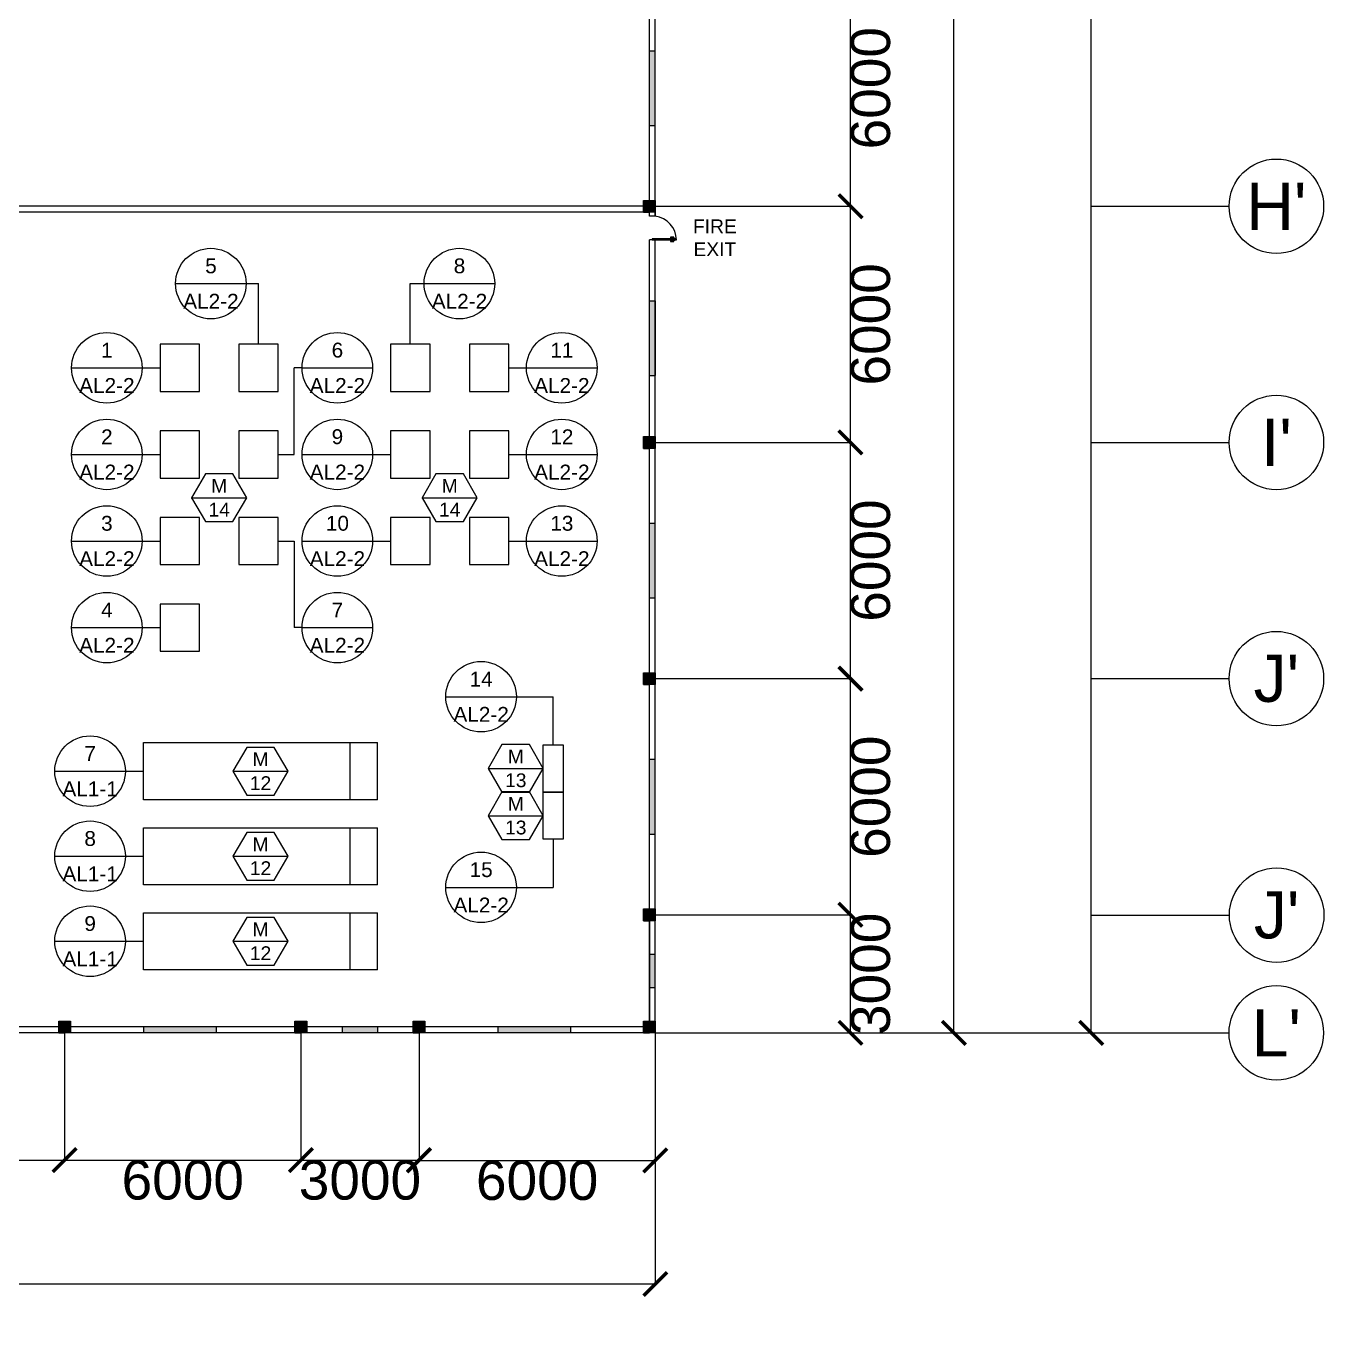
# Model space of a CAD drawing. Header units: millimetres. Extents: x 3339 to 2017737, y 4955 to 2748989.
# Drawn here: x 1651277 to 1684237, y 1231163 to 1264287 of the extents above; entities that cross this region are included whole.
import ezdxf

# ---------------------------------------------------------------- set-up
doc = ezdxf.new("R2010")
doc.units = ezdxf.units.MM
doc.header["$LTSCALE"] = 30
for name, color, linetype, lineweight in [('A-DETL-GENF', 92, 'Continuous', 13), ('A-DOOR', 31, 'Continuous', 13), ('MACHINE', 111, 'Continuous', 5)]:
    doc.layers.add(name, color=color, linetype=linetype, lineweight=lineweight)
for name, color, linetype in [('DIM LINES', 7, 'Continuous'), ('TEXT', 7, 'Continuous'), ('window', 92, 'Continuous')]:
    doc.layers.add(name, color=color, linetype=linetype)
doc.styles.get("Standard").update_dxf_attribs({"font": 'arial.ttf'})
doc.dimstyles.new('GREEN', dxfattribs={"dimtxt": 1000, "dimasz": 600, "dimexe": 0.18, "dimexo": 0.0625, "dimgap": 0.09, "dimtad": 2, "dimdec": 0, "dimzin": 0, "dimdsep": 46, "dimtxsty": 'Standard', "dimblk": 'ARCHTICK', "dimcen": 0.09, "dimclrd": 3, "dimclre": 3, "dimclrt": 2, "dimadec": 0, "dimazin": 0, "dimtfac": 1, "dimtdec": 0, "dimtofl": 0, "dimtmove": 0, "dimatfit": 3, "dimfxl": 1, "dimtolj": 1, "dimtzin": 0, "dimarcsym": 0})

# ---------------------------------------------------------------- blocks, each defined once
blk = doc.blocks.new('_ArchTick')
at = {"color": 0, "linetype": 'ByBlock', "const_width": 0.15}
blk.add_lwpolyline([(-0.5, -0.5), (0.5, 0.5)], dxfattribs=at)
blk = doc.blocks.new('*D864')
at = {"layer": 'Defpoints', "color": 0, "transparency": 16777216}
for p in [(1577256, 1238709), (1667256, 1238709), (1667256, 1232330)]:
    blk.add_point(p, dxfattribs=at)
at = {"layer": 'DIM LINES', "color": 3, "linetype": 'ByBlock', "lineweight": -2, "transparency": 16777216}
for p, q in [((1577256, 1238709), (1577256, 1232329)), ((1667256, 1238709), (1667256, 1232329)), ((1577256, 1232330), (1667256, 1232330))]:
    blk.add_line(p, q, dxfattribs=at)
at = {"layer": 'DIM LINES', "color": 3, "lineweight": -2, "transparency": 16777216, "xscale": 600, "yscale": 600, "zscale": 600, "rotation": 180}
blk.add_blockref('_ArchTick', (1577256, 1232330), dxfattribs=at)
at = {"layer": 'DIM LINES', "color": 3, "lineweight": -2, "transparency": 16777216, "xscale": 600, "yscale": 600, "zscale": 600}
blk.add_blockref('_ArchTick', (1667256, 1232330), dxfattribs=at)
at = {"layer": 'DIM LINES', "color": 2, "transparency": 16777216, "insert": (1622256, 1231819), "char_height": 1000, "attachment_point": 5}
blk.add_mtext('\\A1;90000', dxfattribs=at)
blk = doc.blocks.new('*D694')
at = {"layer": 'Defpoints', "color": 0, "transparency": 16777216}
for p in [(1646256, 1238709), (1652256, 1238709), (1652256, 1235479)]:
    blk.add_point(p, dxfattribs=at)
at = {"layer": 'DIM LINES', "color": 3, "linetype": 'ByBlock', "lineweight": -2, "transparency": 16777216}
for p, q in [((1646256, 1238709), (1646256, 1235478)), ((1652256, 1238709), (1652256, 1235478)), ((1646256, 1235479), (1652256, 1235479))]:
    blk.add_line(p, q, dxfattribs=at)
at = {"layer": 'DIM LINES', "color": 3, "lineweight": -2, "transparency": 16777216, "xscale": 600, "yscale": 600, "zscale": 600, "rotation": 180}
blk.add_blockref('_ArchTick', (1646256, 1235479), dxfattribs=at)
at = {"layer": 'DIM LINES', "color": 3, "lineweight": -2, "transparency": 16777216, "xscale": 600, "yscale": 600, "zscale": 600}
blk.add_blockref('_ArchTick', (1652256, 1235479), dxfattribs=at)
at = {"layer": 'DIM LINES', "color": 2, "transparency": 16777216, "insert": (1649256, 1234968), "char_height": 1000, "attachment_point": 5}
blk.add_mtext('\\A1;6000', dxfattribs=at)
blk = doc.blocks.new('*D695')
at = {"layer": 'Defpoints', "color": 0, "transparency": 16777216}
for p in [(1652256, 1238709), (1658256, 1238709), (1658256, 1235479)]:
    blk.add_point(p, dxfattribs=at)
at = {"layer": 'DIM LINES', "color": 3, "linetype": 'ByBlock', "lineweight": -2, "transparency": 16777216}
for p, q in [((1652256, 1238709), (1652256, 1235478)), ((1658256, 1238709), (1658256, 1235478)), ((1652256, 1235479), (1658256, 1235479))]:
    blk.add_line(p, q, dxfattribs=at)
at = {"layer": 'DIM LINES', "color": 3, "lineweight": -2, "transparency": 16777216, "xscale": 600, "yscale": 600, "zscale": 600, "rotation": 180}
blk.add_blockref('_ArchTick', (1652256, 1235479), dxfattribs=at)
at = {"layer": 'DIM LINES', "color": 3, "lineweight": -2, "transparency": 16777216, "xscale": 600, "yscale": 600, "zscale": 600}
blk.add_blockref('_ArchTick', (1658256, 1235479), dxfattribs=at)
at = {"layer": 'DIM LINES', "color": 2, "transparency": 16777216, "insert": (1655256, 1234968), "char_height": 1000, "attachment_point": 5}
blk.add_mtext('\\A1;6000', dxfattribs=at)
blk = doc.blocks.new('*D696')
at = {"layer": 'Defpoints', "color": 0, "transparency": 16777216}
for p in [(1658256, 1238709), (1661256, 1238709), (1661256, 1235478)]:
    blk.add_point(p, dxfattribs=at)
at = {"layer": 'DIM LINES', "color": 3, "linetype": 'ByBlock', "lineweight": -2, "transparency": 16777216}
for p, q in [((1658256, 1238709), (1658256, 1235478)), ((1661256, 1238709), (1661256, 1235478)), ((1658256, 1235478), (1661256, 1235478))]:
    blk.add_line(p, q, dxfattribs=at)
at = {"layer": 'DIM LINES', "color": 3, "lineweight": -2, "transparency": 16777216, "xscale": 600, "yscale": 600, "zscale": 600, "rotation": 180}
blk.add_blockref('_ArchTick', (1658256, 1235478), dxfattribs=at)
at = {"layer": 'DIM LINES', "color": 3, "lineweight": -2, "transparency": 16777216, "xscale": 600, "yscale": 600, "zscale": 600}
blk.add_blockref('_ArchTick', (1661256, 1235478), dxfattribs=at)
at = {"layer": 'DIM LINES', "color": 2, "transparency": 16777216, "insert": (1659756, 1234967), "char_height": 1000, "attachment_point": 5}
blk.add_mtext('\\A1;3000', dxfattribs=at)
blk = doc.blocks.new('*D866')
at = {"layer": 'Defpoints', "color": 0, "transparency": 16777216}
for p in [(1661256, 1238709), (1667256, 1238709), (1667256, 1235469)]:
    blk.add_point(p, dxfattribs=at)
at = {"layer": 'DIM LINES', "color": 3, "linetype": 'ByBlock', "lineweight": -2, "transparency": 16777216}
for p, q in [((1661256, 1238709), (1661256, 1235469)), ((1667256, 1238709), (1667256, 1235469)), ((1661256, 1235469), (1667256, 1235469))]:
    blk.add_line(p, q, dxfattribs=at)
at = {"layer": 'DIM LINES', "color": 3, "lineweight": -2, "transparency": 16777216, "xscale": 600, "yscale": 600, "zscale": 600, "rotation": 180}
blk.add_blockref('_ArchTick', (1661256, 1235469), dxfattribs=at)
at = {"layer": 'DIM LINES', "color": 3, "lineweight": -2, "transparency": 16777216, "xscale": 600, "yscale": 600, "zscale": 600}
blk.add_blockref('_ArchTick', (1667256, 1235469), dxfattribs=at)
at = {"layer": 'DIM LINES', "color": 2, "transparency": 16777216, "insert": (1664256, 1234959), "char_height": 1000, "attachment_point": 5}
blk.add_mtext('\\A1;6000', dxfattribs=at)
blk = doc.blocks.new('*D870')
at = {"layer": 'Defpoints', "color": 0, "transparency": 16777216}
for p in [(1634181, 1301709), (1674841, 1301709), (1667256, 1238709)]:
    blk.add_point(p, dxfattribs=at)
at = {"layer": 'DIM LINES', "color": 3, "linetype": 'ByBlock', "lineweight": -2, "transparency": 16777216}
for p, q in [((1634181, 1301709), (1674842, 1301709)), ((1674841, 1238709), (1674841, 1301709)), ((1667256, 1238709), (1674842, 1238709))]:
    blk.add_line(p, q, dxfattribs=at)
at = {"layer": 'DIM LINES', "color": 3, "lineweight": -2, "transparency": 16777216, "xscale": 600, "yscale": 600, "zscale": 600}
for p, rotation in [((1674841, 1301709), 90), ((1674841, 1238709), 270)]:
    blk.add_blockref('_ArchTick', p, dxfattribs=dict(at, rotation=rotation))
at = {"layer": 'DIM LINES', "color": 2, "transparency": 16777216, "insert": (1675352, 1270209), "char_height": 1000, "attachment_point": 5, "rotation": 90}
blk.add_mtext('\\A1;63000', dxfattribs=at)
blk = doc.blocks.new('*D708')
at = {"layer": 'Defpoints', "color": 0, "transparency": 16777216}
for p in [(1667256, 1308509), (1678330, 1308509), (1667256, 1238709)]:
    blk.add_point(p, dxfattribs=at)
at = {"layer": 'DIM LINES', "color": 3, "linetype": 'ByBlock', "lineweight": -2, "transparency": 16777216}
for p, q in [((1667256, 1308509), (1678330, 1308509)), ((1678330, 1238709), (1678330, 1308509)), ((1667256, 1238709), (1678330, 1238709))]:
    blk.add_line(p, q, dxfattribs=at)
at = {"layer": 'DIM LINES', "color": 3, "lineweight": -2, "transparency": 16777216, "xscale": 600, "yscale": 600, "zscale": 600}
for p, rotation in [((1678330, 1308509), 90), ((1678330, 1238709), 270)]:
    blk.add_blockref('_ArchTick', p, dxfattribs=dict(at, rotation=rotation))
at = {"layer": 'DIM LINES', "color": 2, "transparency": 16777216, "insert": (1678841, 1273609), "char_height": 1000, "attachment_point": 5, "rotation": 90}
blk.add_mtext('\\A1;69800', dxfattribs=at)
blk = doc.blocks.new('*D710')
at = {"layer": 'Defpoints', "color": 0, "transparency": 16777216}
for p in [(1667256, 1241709), (1672213, 1241709), (1667256, 1238709)]:
    blk.add_point(p, dxfattribs=at)
at = {"layer": 'DIM LINES', "color": 3, "linetype": 'ByBlock', "lineweight": -2, "transparency": 16777216}
for p, q in [((1667256, 1241709), (1672214, 1241709)), ((1672213, 1238709), (1672213, 1241709)), ((1667256, 1238709), (1672214, 1238709))]:
    blk.add_line(p, q, dxfattribs=at)
at = {"layer": 'DIM LINES', "color": 3, "lineweight": -2, "transparency": 16777216, "xscale": 600, "yscale": 600, "zscale": 600}
for p, rotation in [((1672213, 1241709), 90), ((1672213, 1238709), 270)]:
    blk.add_blockref('_ArchTick', p, dxfattribs=dict(at, rotation=rotation))
at = {"layer": 'DIM LINES', "color": 2, "transparency": 16777216, "insert": (1672724, 1240209), "char_height": 1000, "attachment_point": 5, "rotation": 90}
blk.add_mtext('\\A1;3000', dxfattribs=at)
blk = doc.blocks.new('*D711')
at = {"layer": 'Defpoints', "color": 0, "transparency": 16777216}
for p in [(1667256, 1247709), (1672213, 1247709), (1667256, 1241709)]:
    blk.add_point(p, dxfattribs=at)
at = {"layer": 'DIM LINES', "color": 3, "linetype": 'ByBlock', "lineweight": -2, "transparency": 16777216}
for p, q in [((1667256, 1247709), (1672214, 1247709)), ((1672213, 1241709), (1672213, 1247709)), ((1667256, 1241709), (1672214, 1241709))]:
    blk.add_line(p, q, dxfattribs=at)
at = {"layer": 'DIM LINES', "color": 3, "lineweight": -2, "transparency": 16777216, "xscale": 600, "yscale": 600, "zscale": 600}
for p, rotation in [((1672213, 1247709), 90), ((1672213, 1241709), 270)]:
    blk.add_blockref('_ArchTick', p, dxfattribs=dict(at, rotation=rotation))
at = {"layer": 'DIM LINES', "color": 2, "transparency": 16777216, "insert": (1672724, 1244709), "char_height": 1000, "attachment_point": 5, "rotation": 90}
blk.add_mtext('\\A1;6000', dxfattribs=at)
blk = doc.blocks.new('*D712')
at = {"layer": 'Defpoints', "color": 0, "transparency": 16777216}
for p in [(1667256, 1253709), (1672214, 1253709), (1667256, 1247709)]:
    blk.add_point(p, dxfattribs=at)
at = {"layer": 'DIM LINES', "color": 3, "linetype": 'ByBlock', "lineweight": -2, "transparency": 16777216}
for p, q in [((1667256, 1253709), (1672214, 1253709)), ((1672214, 1247709), (1672214, 1253709)), ((1667256, 1247709), (1672214, 1247709))]:
    blk.add_line(p, q, dxfattribs=at)
at = {"layer": 'DIM LINES', "color": 3, "lineweight": -2, "transparency": 16777216, "xscale": 600, "yscale": 600, "zscale": 600}
for p, rotation in [((1672214, 1253709), 90), ((1672214, 1247709), 270)]:
    blk.add_blockref('_ArchTick', p, dxfattribs=dict(at, rotation=rotation))
at = {"layer": 'DIM LINES', "color": 2, "transparency": 16777216, "insert": (1672724, 1250709), "char_height": 1000, "attachment_point": 5, "rotation": 90}
blk.add_mtext('\\A1;6000', dxfattribs=at)
blk = doc.blocks.new('*D713')
at = {"layer": 'Defpoints', "color": 0, "transparency": 16777216}
for p in [(1667256, 1259709), (1672214, 1259709), (1667256, 1253709)]:
    blk.add_point(p, dxfattribs=at)
at = {"layer": 'DIM LINES', "color": 3, "linetype": 'ByBlock', "lineweight": -2, "transparency": 16777216}
for p, q in [((1667256, 1259709), (1672214, 1259709)), ((1672214, 1253709), (1672214, 1259709)), ((1667256, 1253709), (1672214, 1253709))]:
    blk.add_line(p, q, dxfattribs=at)
at = {"layer": 'DIM LINES', "color": 3, "lineweight": -2, "transparency": 16777216, "xscale": 600, "yscale": 600, "zscale": 600}
for p, rotation in [((1672214, 1259709), 90), ((1672214, 1253709), 270)]:
    blk.add_blockref('_ArchTick', p, dxfattribs=dict(at, rotation=rotation))
at = {"layer": 'DIM LINES', "color": 2, "transparency": 16777216, "insert": (1672724, 1256709), "char_height": 1000, "attachment_point": 5, "rotation": 90}
blk.add_mtext('\\A1;6000', dxfattribs=at)
blk = doc.blocks.new('*D714')
at = {"layer": 'Defpoints', "color": 0, "transparency": 16777216}
for p in [(1667256, 1265709), (1672214, 1265709), (1667256, 1259709)]:
    blk.add_point(p, dxfattribs=at)
at = {"layer": 'DIM LINES', "color": 3, "linetype": 'ByBlock', "lineweight": -2, "transparency": 16777216}
for p, q in [((1667256, 1265709), (1672214, 1265709)), ((1672214, 1259709), (1672214, 1265709)), ((1667256, 1259709), (1672214, 1259709))]:
    blk.add_line(p, q, dxfattribs=at)
at = {"layer": 'DIM LINES', "color": 3, "lineweight": -2, "transparency": 16777216, "xscale": 600, "yscale": 600, "zscale": 600}
for p, rotation in [((1672214, 1265709), 90), ((1672214, 1259709), 270)]:
    blk.add_blockref('_ArchTick', p, dxfattribs=dict(at, rotation=rotation))
at = {"layer": 'DIM LINES', "color": 2, "transparency": 16777216, "insert": (1672725, 1262709), "char_height": 1000, "attachment_point": 5, "rotation": 90}
blk.add_mtext('\\A1;6000', dxfattribs=at)
blk = doc.blocks.new('Poste with lines')
h = blk.add_hatch(color=2)
h.dxf.hatch_style = 1
h.paths.add_polyline_path([(13203, 12318), (12903, 12318), (12903, 12018), (13203, 12018)])
at = {"color": 0}
for p, q in [((12903, 12018), (12903, 12318)), ((12903, 12318), (13203, 12318)), ((13203, 12318), (13203, 12018)), ((12903, 12018), (12903, 12168)), ((12903, 12018), (13053, 12018)), ((13053, 12018), (12903, 12018)), ((13203, 12018), (12903, 12018))]:
    blk.add_line(p, q, dxfattribs=at)

msp = doc.modelspace()

# ---------------------------------------------------------------- hatches: boundary and pattern name
at = {"layer": 'window'}
h = msp.add_hatch(color=256, dxfattribs=at)
h.dxf.hatch_style = 1
h.paths.add_polyline_path([(1667255.787, 1263659.357), (1667107.407, 1263659.357), (1667107.407, 1261759.357), (1667255.787, 1261759.357)])
h = msp.add_hatch(color=256, dxfattribs=at)
h.dxf.hatch_style = 1
h.paths.add_polyline_path([(1667256.147, 1257306.42), (1667107.767, 1257306.42), (1667107.767, 1255406.42), (1667256.147, 1255406.42)])
h = msp.add_hatch(color=256, dxfattribs=at)
h.dxf.hatch_style = 1
h.paths.add_polyline_path([(1667256.147, 1251659.357), (1667107.767, 1251659.357), (1667107.767, 1249759.357), (1667256.147, 1249759.357)])
h = msp.add_hatch(color=256, dxfattribs=at)
h.dxf.hatch_style = 1
h.paths.add_polyline_path([(1667255.967, 1245659.357), (1667107.587, 1245659.357), (1667107.587, 1243759.357), (1667255.967, 1243759.357)])
h = msp.add_hatch(color=256, dxfattribs=at)
h.dxf.hatch_style = 1
h.paths.add_polyline_path([(1667255.787, 1240709.357), (1667105.787, 1240709.357), (1667105.787, 1239859.357), (1667255.787, 1239859.357)])
h = msp.add_hatch(color=256, dxfattribs=at)
h.dxf.hatch_style = 1
h.paths.add_polyline_path([(1656105.787, 1238859.357), (1654255.787, 1238859.357), (1654255.787, 1238709.357), (1656105.787, 1238709.357)])
h = msp.add_hatch(color=256, dxfattribs=at)
h.dxf.hatch_style = 1
h.paths.add_polyline_path([(1660205.787, 1238859.357), (1659305.787, 1238859.357), (1659305.787, 1238709.357), (1659755.787, 1238709.357), (1660205.787, 1238709.357)])
h = msp.add_hatch(color=256, dxfattribs=at)
h.dxf.hatch_style = 1
h.paths.add_polyline_path([(1665105.787, 1238859.357), (1663255.787, 1238859.357), (1663255.787, 1238709.357), (1665105.787, 1238709.357)])

# ---------------------------------------------------------------- linework, layer by layer
at = {"color": 0}
for p, q in [((1667255.787, 1259459.357), (1667255.787, 1282853.482)), ((1667255.787, 1259459.357), (1667255.787, 1276853.482)), ((1667255.787, 1259709.357), (1667255.787, 1265709.357)), ((1667255.787, 1259709.357), (1632755.787, 1259709.357)), ((1667255.787, 1259559.357), (1632755.787, 1259559.357)), ((1667255.787, 1259459.357), (1667255.787, 1259709.357)), ((1667255.787, 1238709.357), (1667255.787, 1258853.482)), ((1667255.787, 1238709.357), (1667255.787, 1258853.482)), ((1667105.787, 1238859.357), (1647111.662, 1238859.357)), ((1667255.787, 1238709.357), (1647111.662, 1238709.357)), ((1667255.787, 1238709.357), (1647111.662, 1238709.357))]:
    msp.add_line(p, q, dxfattribs=at)
for p, q in [((1667105.787, 1259459.357), (1667105.787, 1276853.482)), ((1667255.787, 1259459.357), (1667105.787, 1259459.357)), ((1667255.787, 1259559.357), (1667255.787, 1259459.357)), ((1678329.999, 1259709.177), (1681829.999, 1259709.177)), ((1667105.787, 1238859.357), (1667105.787, 1258853.482)), ((1667255.787, 1258853.482), (1667105.787, 1258853.482)), ((1655073.899, 1257744.816), (1656873.899, 1257744.816)), ((1656866.439, 1257744.816), (1657180.787, 1257744.816)), ((1657180.787, 1256204.635), (1657180.787, 1257744.816)), ((1661035.273, 1257744.816), (1661385.753, 1257744.816)), ((1661035.273, 1256204.635), (1661035.273, 1257744.816)), ((1661385.753, 1257744.816), (1663185.753, 1257744.816)), ((1667256.147, 1257306.42), (1667256.147, 1255406.42)), ((1652430.787, 1255604.635), (1654230.787, 1255604.635)), ((1654230.787, 1255604.635), (1654680.787, 1255604.635)), ((1658082.161, 1253404.635), (1658082.161, 1255604.635)), ((1658285.273, 1255604.635), (1658082.161, 1255604.635)), ((1658285.273, 1255604.635), (1660085.273, 1255604.635)), ((1663535.273, 1255604.635), (1663985.273, 1255604.635)), ((1663985.273, 1255604.635), (1665785.273, 1255604.635)), ((1667256.147, 1253709.357), (1667256.147, 1253859.357)), ((1678329.999, 1253709.177), (1681829.999, 1253709.177)), ((1652430.787, 1253404.635), (1654230.787, 1253404.635)), ((1654230.787, 1253404.635), (1654680.787, 1253404.635)), ((1657680.787, 1253404.635), (1658082.161, 1253404.635)), ((1658285.273, 1253404.635), (1660085.273, 1253404.635)), ((1660085.273, 1253404.635), (1660535.273, 1253404.635)), ((1663535.273, 1253404.635), (1663985.273, 1253404.635)), ((1663985.273, 1253404.635), (1665785.273, 1253404.635)), ((1652430.787, 1251204.635), (1654230.787, 1251204.635)), ((1654230.787, 1251204.635), (1654680.787, 1251204.635)), ((1657680.787, 1251204.635), (1658082.161, 1251204.635)), ((1658082.161, 1251204.635), (1658082.161, 1249004.635)), ((1658285.273, 1251204.635), (1660085.273, 1251204.635)), ((1660085.273, 1251204.635), (1660535.273, 1251204.635)), ((1663535.273, 1251204.635), (1663985.273, 1251204.635)), ((1663985.273, 1251204.635), (1665785.273, 1251204.635)), ((1652430.787, 1249004.635), (1654230.787, 1249004.635)), ((1654230.787, 1249004.635), (1654680.787, 1249004.635)), ((1658285.273, 1249004.635), (1658082.161, 1249004.635)), ((1658285.273, 1249004.635), (1660085.273, 1249004.635)), ((1678329.999, 1247709.177), (1681829.999, 1247709.177)), ((1661935.941, 1247249.436), (1663735.941, 1247249.436)), ((1663735.941, 1247249.436), (1664663.022, 1247249.436)), ((1664663.022, 1246027.429), (1664663.022, 1247249.436)), ((1652005.787, 1245357.186), (1653805.787, 1245357.186)), ((1653805.787, 1245357.186), (1654255.787, 1245357.186)), ((1664663.022, 1243627.429), (1664663.022, 1242405.422)), ((1652005.787, 1243196.804), (1653805.787, 1243196.804)), ((1653805.787, 1243196.804), (1654255.787, 1243196.804)), ((1661935.941, 1242405.422), (1663735.941, 1242405.422)), ((1663735.941, 1242405.422), (1664663.022, 1242405.422)), ((1667105.787, 1241559.357), (1667105.787, 1239009.357)), ((1678336.887, 1241700.31), (1681836.887, 1241700.31)), ((1652005.787, 1241036.422), (1653805.787, 1241036.422)), ((1653805.787, 1241036.422), (1654255.787, 1241036.422)), ((1678328.019, 1238709.177), (1681828.019, 1238709.177))]:
    msp.add_line(p, q)
at = {"color": 1}
for centre in [(1683029.999, 1259709.177), (1683029.999, 1253709.177), (1683029.999, 1247709.177), (1683036.887, 1241700.31), (1683028.019, 1238709.177)]:
    msp.add_circle(centre, 1200, dxfattribs=at)
for centre in [(1655970.169, 1257744.816), (1662282.023, 1257744.816), (1653327.057, 1255604.635), (1659181.543, 1255604.635), (1664881.543, 1255604.635), (1653327.057, 1253404.635), (1659181.543, 1253404.635), (1664881.543, 1253404.635), (1653327.057, 1251204.635), (1659181.543, 1251204.635), (1664881.543, 1251204.635), (1653327.057, 1249004.635), (1659181.543, 1249004.635), (1662832.211, 1247249.436), (1652902.057, 1245357.186), (1652902.057, 1243196.804), (1662832.211, 1242405.422), (1652902.057, 1241036.422)]:
    msp.add_circle(centre, 896.27)
at = {"layer": 'A-DETL-GENF'}
for p, q in [((1667640.194, 1258921.582), (1667640.194, 1258907.211)), ((1667701.999, 1258921.582), (1667640.194, 1258921.582)), ((1667640.194, 1258907.211), (1667649.085, 1258907.211)), ((1667649.085, 1258829.753), (1667640.194, 1258829.753)), ((1667640.194, 1258829.753), (1667640.194, 1258815.382)), ((1667640.194, 1258815.382), (1667701.999, 1258815.382)), ((1667649.085, 1258912.997), (1667640.499, 1258921.582)), ((1667649.085, 1258823.967), (1667640.499, 1258815.382)), ((1667649.085, 1258907.211), (1667649.085, 1258912.997)), ((1667649.085, 1258912.997), (1667701.999, 1258912.997)), ((1667649.085, 1258823.967), (1667649.085, 1258829.753)), ((1667701.999, 1258823.967), (1667649.085, 1258823.967)), ((1667678.187, 1258888.244), (1667673.424, 1258883.482)), ((1667673.424, 1258883.482), (1667759.149, 1258883.482)), ((1667759.149, 1258853.482), (1667673.424, 1258853.482)), ((1667673.424, 1258853.482), (1667678.187, 1258848.719)), ((1667754.387, 1258888.244), (1667678.187, 1258888.244)), ((1667678.187, 1258848.719), (1667754.387, 1258848.719)), ((1667701.999, 1258912.997), (1667701.999, 1258921.582)), ((1667730.574, 1258921.582), (1667701.999, 1258921.582)), ((1667701.999, 1258921.582), (1667701.999, 1258912.057)), ((1667701.999, 1258912.057), (1667730.574, 1258912.057)), ((1667701.999, 1258824.907), (1667701.999, 1258815.382)), ((1667730.574, 1258824.907), (1667701.999, 1258824.907)), ((1667701.999, 1258815.382), (1667701.999, 1258823.967)), ((1667701.999, 1258815.382), (1667730.574, 1258815.382)), ((1667704.38, 1258912.057), (1667704.38, 1258888.244)), ((1667728.193, 1258912.057), (1667704.38, 1258912.057)), ((1667704.38, 1258888.244), (1667728.193, 1258888.244)), ((1667728.193, 1258848.719), (1667704.38, 1258848.719)), ((1667704.38, 1258848.719), (1667704.38, 1258824.907)), ((1667704.38, 1258824.907), (1667728.193, 1258824.907)), ((1667728.193, 1258888.244), (1667728.193, 1258912.057)), ((1667728.193, 1258824.907), (1667728.193, 1258848.719)), ((1667730.574, 1258912.057), (1667730.574, 1258921.582)), ((1667730.574, 1258815.382), (1667730.574, 1258824.907)), ((1667759.149, 1258883.482), (1667754.387, 1258888.244)), ((1667754.387, 1258848.719), (1667759.149, 1258853.482))]:
    msp.add_line(p, q, dxfattribs=at)
at = {"layer": 'A-DOOR', "lineweight": 18}
for p, q in [((1667180.787, 1258883.482), (1667180.787, 1258853.482)), ((1667791.287, 1258883.482), (1667180.787, 1258883.482)), ((1667180.787, 1258853.482), (1667791.287, 1258853.482)), ((1667791.287, 1258853.482), (1667791.287, 1258883.482))]:
    msp.add_line(p, q, dxfattribs=at)
at = {"layer": 'A-DOOR'}
msp.add_arc((1667180.787, 1258853.482), 610.5, 0, 82.94338, dxfattribs=at)
at = {"layer": 'MACHINE'}
for p, q in [((1655680.787, 1256204.635), (1654680.787, 1256204.635)), ((1654680.787, 1256204.635), (1654680.787, 1255004.635)), ((1655680.787, 1255004.635), (1655680.787, 1256204.635)), ((1657680.787, 1256204.635), (1656680.787, 1256204.635)), ((1656680.787, 1256204.635), (1656680.787, 1255004.635)), ((1657680.787, 1255004.635), (1657680.787, 1256204.635)), ((1661535.273, 1256204.635), (1660535.273, 1256204.635)), ((1660535.273, 1256204.635), (1660535.273, 1255004.635)), ((1661535.273, 1255004.635), (1661535.273, 1256204.635)), ((1663535.273, 1256204.635), (1662535.273, 1256204.635)), ((1662535.273, 1256204.635), (1662535.273, 1255004.635)), ((1663535.273, 1255004.635), (1663535.273, 1256204.635)), ((1654680.787, 1255004.635), (1655680.787, 1255004.635)), ((1656680.787, 1255004.635), (1657680.787, 1255004.635)), ((1660535.273, 1255004.635), (1661535.273, 1255004.635)), ((1662535.273, 1255004.635), (1663535.273, 1255004.635)), ((1655680.787, 1254004.635), (1654680.787, 1254004.635)), ((1654680.787, 1254004.635), (1654680.787, 1252804.635)), ((1655680.787, 1252804.635), (1655680.787, 1254004.635)), ((1657680.787, 1254004.635), (1656680.787, 1254004.635)), ((1656680.787, 1254004.635), (1656680.787, 1252804.635)), ((1657680.787, 1252804.635), (1657680.787, 1254004.635)), ((1661535.273, 1254004.635), (1660535.273, 1254004.635)), ((1660535.273, 1254004.635), (1660535.273, 1252804.635)), ((1661535.273, 1252804.635), (1661535.273, 1254004.635)), ((1663535.273, 1254004.635), (1662535.273, 1254004.635)), ((1662535.273, 1254004.635), (1662535.273, 1252804.635)), ((1663535.273, 1252804.635), (1663535.273, 1254004.635)), ((1654680.787, 1252804.635), (1655680.787, 1252804.635)), ((1656680.787, 1252804.635), (1657680.787, 1252804.635)), ((1660535.273, 1252804.635), (1661535.273, 1252804.635)), ((1662535.273, 1252804.635), (1663535.273, 1252804.635)), ((1655469.273, 1252304.635), (1656869.273, 1252304.635)), ((1661323.759, 1252304.635), (1662723.759, 1252304.635)), ((1655680.787, 1251804.635), (1654680.787, 1251804.635)), ((1654680.787, 1251804.635), (1654680.787, 1250604.635)), ((1655680.787, 1250604.635), (1655680.787, 1251804.635)), ((1657680.787, 1251804.635), (1656680.787, 1251804.635)), ((1656680.787, 1251804.635), (1656680.787, 1250604.635)), ((1657680.787, 1250604.635), (1657680.787, 1251804.635)), ((1661535.273, 1251804.635), (1660535.273, 1251804.635)), ((1660535.273, 1251804.635), (1660535.273, 1250604.635)), ((1661535.273, 1250604.635), (1661535.273, 1251804.635)), ((1663535.273, 1251804.635), (1662535.273, 1251804.635)), ((1662535.273, 1251804.635), (1662535.273, 1250604.635)), ((1663535.273, 1250604.635), (1663535.273, 1251804.635)), ((1654680.787, 1250604.635), (1655680.787, 1250604.635)), ((1656680.787, 1250604.635), (1657680.787, 1250604.635)), ((1660535.273, 1250604.635), (1661535.273, 1250604.635)), ((1662535.273, 1250604.635), (1663535.273, 1250604.635)), ((1655680.787, 1249604.635), (1654680.787, 1249604.635)), ((1654680.787, 1249604.635), (1654680.787, 1248404.635)), ((1655680.787, 1248404.635), (1655680.787, 1249604.635)), ((1654680.787, 1248404.635), (1655680.787, 1248404.635)), ((1654255.787, 1244632.186), (1654255.787, 1246082.186)), ((1654255.787, 1246082.186), (1660205.787, 1246082.186)), ((1659505.787, 1244632.186), (1659505.787, 1246082.186)), ((1660205.787, 1244632.186), (1660205.787, 1246082.186)), ((1664413.022, 1244827.429), (1664413.022, 1246027.429)), ((1664413.022, 1246027.429), (1664913.022, 1246027.429)), ((1664913.022, 1246027.429), (1664913.022, 1244827.429)), ((1656530.787, 1245357.186), (1657930.787, 1245357.186)), ((1663013.022, 1245427.429), (1664413.022, 1245427.429)), ((1664913.022, 1244827.429), (1664413.022, 1244827.429)), ((1664413.022, 1243627.429), (1664413.022, 1244827.429)), ((1664413.022, 1244827.429), (1664913.022, 1244827.429)), ((1664913.022, 1244827.429), (1664913.022, 1243627.429)), ((1660205.787, 1244632.186), (1654255.787, 1244632.186)), ((1663013.022, 1244227.429), (1664413.022, 1244227.429)), ((1654255.787, 1242471.804), (1654255.787, 1243921.804)), ((1654255.787, 1243921.804), (1660205.787, 1243921.804)), ((1659505.787, 1242471.804), (1659505.787, 1243921.804)), ((1660205.787, 1242471.804), (1660205.787, 1243921.804)), ((1664913.022, 1243627.429), (1664413.022, 1243627.429)), ((1656530.787, 1243196.804), (1657930.787, 1243196.804)), ((1660205.787, 1242471.804), (1654255.787, 1242471.804)), ((1654255.787, 1240311.422), (1654255.787, 1241761.422)), ((1654255.787, 1241761.422), (1660205.787, 1241761.422)), ((1659505.787, 1240311.422), (1659505.787, 1241761.422)), ((1660205.787, 1240311.422), (1660205.787, 1241761.422)), ((1656530.787, 1241036.422), (1657930.787, 1241036.422)), ((1660205.787, 1240311.422), (1654255.787, 1240311.422))]:
    msp.add_line(p, q, dxfattribs=at)
for points in [[(1655830.787, 1252910.853), (1655480.787, 1252304.635), (1655830.787, 1251698.417), (1656530.787, 1251698.417), (1656880.787, 1252304.635), (1656530.787, 1252910.853)], [(1661685.273, 1252910.853), (1661335.273, 1252304.635), (1661685.273, 1251698.417), (1662385.273, 1251698.417), (1662735.273, 1252304.635), (1662385.273, 1252910.853)], [(1656880.787, 1245963.404), (1656530.787, 1245357.186), (1656880.787, 1244750.968), (1657580.787, 1244750.968), (1657930.787, 1245357.186), (1657580.787, 1245963.404)], [(1663363.022, 1246033.646), (1663013.022, 1245427.429), (1663363.022, 1244821.211), (1664063.022, 1244821.211), (1664413.022, 1245427.429), (1664063.022, 1246033.646)], [(1663363.022, 1244833.646), (1663013.022, 1244227.429), (1663363.022, 1243621.211), (1664063.022, 1243621.211), (1664413.022, 1244227.429), (1664063.022, 1244833.646)], [(1656880.787, 1243803.021), (1656530.787, 1243196.804), (1656880.787, 1242590.586), (1657580.787, 1242590.586), (1657930.787, 1243196.804), (1657580.787, 1243803.021)], [(1656880.787, 1241642.639), (1656530.787, 1241036.422), (1656880.787, 1240430.204), (1657580.787, 1240430.204), (1657930.787, 1241036.422), (1657580.787, 1241642.639)]]:
    msp.add_lwpolyline(points, close=True, dxfattribs=at)
at = {"layer": 'window'}
for p, q in [((1667107.407, 1263659.357), (1667255.787, 1263659.357)), ((1667107.407, 1261759.357), (1667255.787, 1261759.357)), ((1667107.767, 1257306.42), (1667256.147, 1257306.42)), ((1667107.767, 1255406.42), (1667256.147, 1255406.42)), ((1667107.767, 1251659.357), (1667256.147, 1251659.357)), ((1667107.767, 1249759.357), (1667256.147, 1249759.357)), ((1667107.587, 1245659.357), (1667255.967, 1245659.357)), ((1667107.587, 1243759.357), (1667255.967, 1243759.357)), ((1667105.787, 1240709.357), (1667255.787, 1240709.357)), ((1667105.787, 1239859.357), (1667255.787, 1239859.357)), ((1654255.787, 1238859.357), (1654255.787, 1238709.357)), ((1656105.787, 1238859.357), (1656105.787, 1238709.357)), ((1659305.787, 1238859.357), (1659305.787, 1238709.357)), ((1660205.787, 1238859.357), (1660205.787, 1238709.357)), ((1663255.787, 1238859.357), (1663255.787, 1238709.357)), ((1665105.787, 1238859.357), (1665105.787, 1238709.357))]:
    msp.add_line(p, q, dxfattribs=at)

# ---------------------------------------------------------------- block references
at = {"color": 0}
for p in [(1654052.296, 1247541.247), (1654052.656, 1241541.247), (1654052.476, 1235541.247), (1654052.296, 1229541.247), (1639202.296, 1226691.247), (1645202.296, 1226691.247), (1648202.296, 1226691.247), (1654052.296, 1226691.247)]:
    msp.add_blockref('Poste with lines', p, dxfattribs=at)

# ---------------------------------------------------------------- texts
at = {"color": 1, "char_height": 1200, "attachment_point": 5}
for s, insert in [("\\pxt1;H'", (1683029.999, 1259709.177)), ("\\pxt1;I'", (1683029.999, 1253709.177)), ("\\pxt1;J'", (1683029.999, 1247709.177)), ("\\pxt1;J'", (1683036.887, 1241700.31)), ("\\pxt1;L'", (1683028.019, 1238709.177))]:
    msp.add_mtext_dynamic_manual_height_columns(s, width=2400, gutter_width=1, heights=[2400], dxfattribs=dict(at, insert=insert))
at = {"attachment_point": 5}
for s, width, insert, char_height in [('5', 1374.9656, (1655972.034, 1258192.951), 377.359), ('8', 1374.9656, (1662283.888, 1258192.951), 377.359), ('\\pxqc,t0.39537;AL2-2', 377.35925, (1655972.034, 1257296.681), 377.35925), ('\\pxqc,t0.39537;AL2-2', 377.35925, (1662283.888, 1257296.681), 377.35925), ('1', 1374.9656, (1653328.922, 1256052.77), 377.359), ('6', 1374.9656, (1659183.408, 1256052.77), 377.359), ('11', 1374.9656, (1664883.408, 1256052.77), 377.3592), ('\\pxqc,t0.39537;AL2-2', 377.35925, (1653328.922, 1255156.5), 377.35925), ('\\pxqc,t0.39537;AL2-2', 377.35925, (1659183.408, 1255156.5), 377.35925), ('\\pxqc,t0.39537;AL2-2', 377.35925, (1664883.408, 1255156.5), 377.35925), ('2', 1374.9656, (1653328.922, 1253852.77), 377.359), ('9', 1374.9656, (1659183.408, 1253852.77), 377.359), ('12', 1374.9656, (1664883.408, 1253852.77), 377.3592), ('\\pxqc,t0.39537;AL2-2', 377.35925, (1653328.922, 1252956.5), 377.35925), ('\\pxqc,t0.39537;AL2-2', 377.35925, (1659183.408, 1252956.5), 377.35925), ('\\pxqc,t0.39537;AL2-2', 377.35925, (1664883.408, 1252956.5), 377.35925), ('3', 1374.9656, (1653328.922, 1251652.77), 377.359), ('10', 1374.9656, (1659183.408, 1251652.77), 377.3592), ('13', 1374.9656, (1664883.408, 1251652.77), 377.3592), ('\\pxqc,t0.39537;AL2-2', 377.35925, (1653328.922, 1250756.5), 377.35925), ('\\pxqc,t0.39537;AL2-2', 377.35925, (1659183.408, 1250756.5), 377.35925), ('\\pxqc,t0.39537;AL2-2', 377.35925, (1664883.408, 1250756.5), 377.35925), ('4', 1374.9656, (1653328.922, 1249452.77), 377.359), ('7', 1374.9656, (1659183.408, 1249452.77), 377.359), ('\\pxqc,t0.39537;AL2-2', 377.35925, (1653328.922, 1248556.5), 377.35925), ('\\pxqc,t0.39537;AL2-2', 377.35925, (1659183.408, 1248556.5), 377.35925), ('14', 1374.9656, (1662834.076, 1247697.571), 377.3592), ('\\pxqc,t0.39537;AL2-2', 377.35925, (1662834.076, 1246801.301), 377.35925), ('7', 1374.9656, (1652903.922, 1245805.321), 377.359), ('\\pxqc,t0.39537;AL1-1', 377.35925, (1652903.922, 1244909.051), 377.35925), ('8', 1374.9656, (1652903.922, 1243644.939), 377.359), ('\\pxqc,t0.39537;AL1-1', 377.35925, (1652903.922, 1242748.669), 377.35925), ('15', 1374.9656, (1662834.076, 1242853.557), 377.3592), ('\\pxqc,t0.39537;AL2-2', 377.35925, (1662834.076, 1241957.287), 377.35925), ('9', 1374.9656, (1652903.922, 1241484.557), 377.359), ('\\pxqc,t0.39537;AL1-1', 377.35925, (1652903.922, 1240588.287), 377.35925)]:
    msp.add_mtext_dynamic_manual_height_columns(s, width=width, gutter_width=1886.796, heights=[0], dxfattribs=dict(at, insert=insert, char_height=char_height))
at = {"layer": 'MACHINE', "char_height": 350, "attachment_point": 5}
for s, width, gutter_width, insert in [('\\pxqc,t0,1;M', 1073.77782, 2002.986, (1656180.787, 1252607.744)), ('\\pxqc,t0,1;M', 1073.77782, 2002.986, (1662035.273, 1252607.744)), ('\\pxqc;14', 1274.05619, 2757.711, (1656180.787, 1252001.526)), ('\\pxqc;14', 1274.05619, 2757.711, (1662035.273, 1252001.526)), ('\\pxqc,t0,1;M', 1073.77782, 2002.986, (1657230.787, 1245660.295)), ('\\pxqc,t0,1;M', 1073.77782, 2002.986, (1663713.022, 1245730.538)), ('\\pxqc;12', 1274.05619, 2757.711, (1657230.787, 1245054.077)), ('\\pxqc;13', 1274.05619, 2757.711, (1663713.022, 1245124.32)), ('\\pxqc,t0,1;M', 1073.77782, 2002.986, (1663713.022, 1244530.538)), ('\\pxqc;13', 1274.05619, 2757.711, (1663713.022, 1243924.32)), ('\\pxqc,t0,1;M', 1073.77782, 2002.986, (1657230.787, 1243499.913)), ('\\pxqc;12', 1274.05619, 2757.711, (1657230.787, 1242893.695)), ('\\pxqc,t0,1;M', 1073.77782, 2002.986, (1657230.787, 1241339.53)), ('\\pxqc;12', 1274.05619, 2757.711, (1657230.787, 1240733.313))]:
    msp.add_mtext_dynamic_manual_height_columns(s, width=width, gutter_width=gutter_width, heights=[0], dxfattribs=dict(at, insert=insert))
at = {"layer": 'TEXT', "insert": (1668142.166, 1259375.687), "char_height": 350, "attachment_point": 1}
msp.add_mtext_dynamic_manual_height_columns('\\pxqc;FIRE EXIT', width=1254.53393, gutter_width=0, heights=[1406.025], dxfattribs=at)

# ---------------------------------------------------------------- dimensions: what is measured, and where the dimension line sits
at = {"layer": 'DIM LINES', "color": 0}
for base, p1, p2, picture, middle in [((1678330.179, 1308509.357), (1667255.787, 1238709.357), (1667255.787, 1308509.357), '*D708', (1678840.842, 1273609.357)), ((1674841.468, 1301709.357), (1667255.787, 1238709.357), (1634180.787, 1301709.357), '*D870', (1675352.472, 1270209.357)), ((1672213.892, 1265709.357), (1667256.327, 1259709.357), (1667256.327, 1265709.357), '*D714', (1672724.555, 1262709.357)), ((1672213.712, 1259709.357), (1667256.147, 1253709.357), (1667256.147, 1259709.357), '*D713', (1672724.375, 1256709.357)), ((1672213.532, 1253709.357), (1667255.967, 1247709.357), (1667255.967, 1253709.357), '*D712', (1672724.195, 1250709.357)), ((1672213.352, 1247709.357), (1667255.787, 1241709.357), (1667255.787, 1247709.357), '*D711', (1672724.015, 1244709.357)), ((1672213.352, 1241709.357), (1667255.787, 1238709.357), (1667255.787, 1241709.357), '*D710', (1672724.356, 1240209.357))]:
    dim = msp.add_linear_dim(base=base, p1=p1, p2=p2, angle=90, dimstyle='GREEN', dxfattribs=at)
    dim.commit()
    dim.dimension.update_dxf_attribs({"geometry": picture, "text_midpoint": middle})
for base, p1, p2, picture, middle in [((1667255.787, 1232329.59), (1577255.787, 1238709.357), (1667255.787, 1238709.357), '*D864', (1622255.787, 1231818.927)), ((1652255.787, 1235478.508), (1646255.787, 1238709.357), (1652255.787, 1238709.357), '*D694', (1649255.787, 1234967.845)), ((1658255.787, 1235478.508), (1652255.787, 1238709.357), (1658255.787, 1238709.357), '*D695', (1655255.787, 1234967.845)), ((1661255.787, 1235478.328), (1658255.787, 1238709.357), (1661255.787, 1238709.357), '*D696', (1659755.787, 1234967.324)), ((1667255.787, 1235469.46), (1661255.787, 1238709.357), (1667255.787, 1238709.357), '*D866', (1664255.787, 1234958.797))]:
    dim = msp.add_linear_dim(base=base, p1=p1, p2=p2, dimstyle='GREEN', dxfattribs=at)
    dim.commit()
    dim.dimension.update_dxf_attribs({"geometry": picture, "text_midpoint": middle})

doc.saveas('drawing.dxf')
